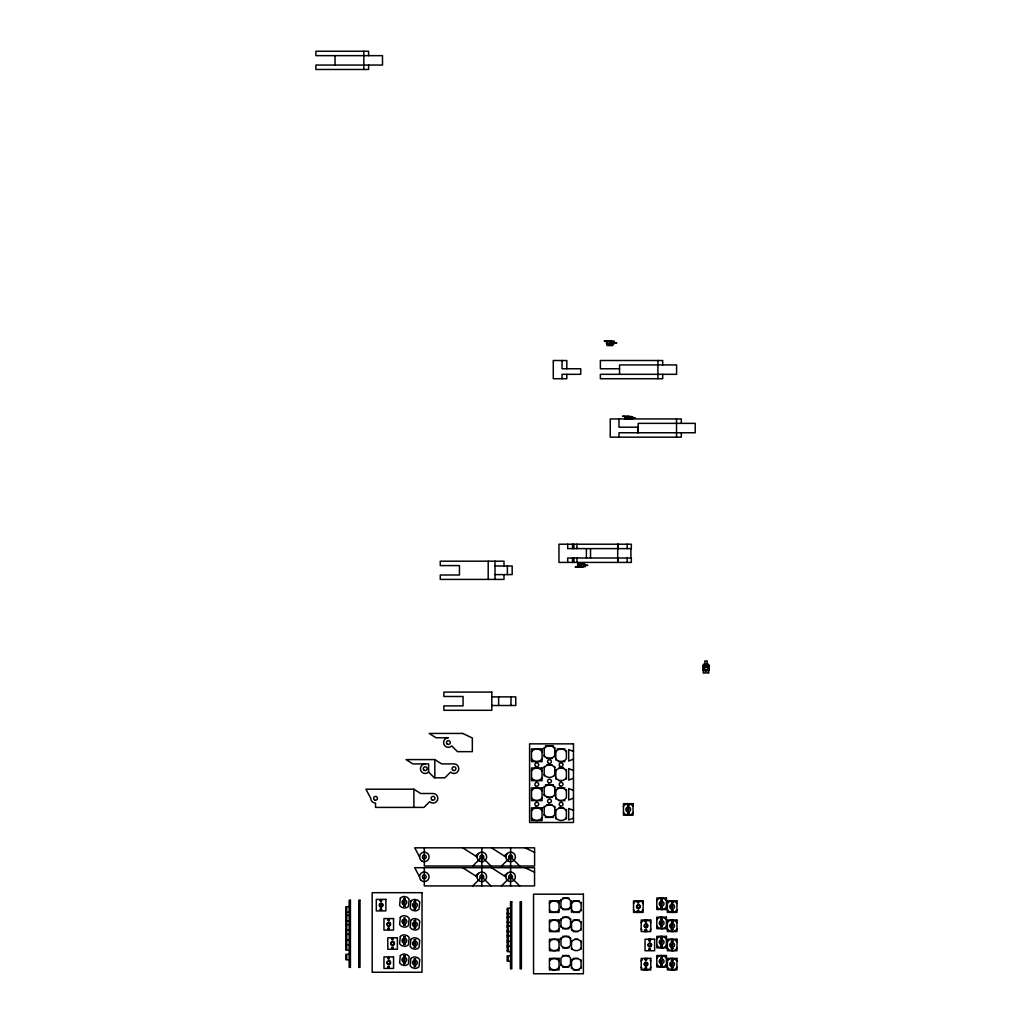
<?xml version="1.0" encoding="UTF-8"?>
<svg xmlns="http://www.w3.org/2000/svg" width="1025" height="1025" viewBox="0 0 1025 1025"><rect width="100%" height="100%" fill="white"/><g stroke="black" fill="none" stroke-linecap="round" stroke-linejoin="round"><path stroke-width="1.5" d="M704.867 666.891C705.61 665.699 708.723 667.288 703.752 667.288L703.752 666.237L705.507 666.25M709.121 666.762C709.274 670.76 702.74 670.76 702.894 666.762M381.569 906.484L382.479 904.767L381.812 903.896M393.075 944.832L393.984 943.115L393.318 942.244M638.806 907.983L639.715 906.279L639.049 905.395M646.48 927.164L647.39 925.447L646.711 924.576M646.48 965.512L647.39 963.795L646.711 962.923M531.501 751.837C533.73 748.058 539.855 748.058 542.071 751.837M544.185 748.673C546.415 744.88 552.539 744.88 554.756 748.673M531.501 770.89C533.73 767.11 539.855 767.11 542.071 770.89M542.071 758.731C539.855 762.51 533.73 762.51 531.501 758.731M555.819 751.837C558.048 748.058 564.16 748.058 566.389 751.837M544.185 767.725C546.415 763.933 552.539 763.933 554.756 767.725M554.756 755.553C552.539 759.346 546.415 759.346 544.185 755.553M531.501 790.839C533.73 787.046 539.855 787.046 542.071 790.839M542.071 777.77C539.855 781.562 533.73 781.562 531.501 777.77M555.819 770.89C558.048 767.11 564.16 767.11 566.389 770.89M544.185 787.661C546.415 783.882 552.539 783.882 554.756 787.661M554.756 774.605C552.539 778.385 546.415 778.385 544.185 774.605M531.501 810.788C533.73 806.995 539.855 806.995 542.071 810.788M542.071 797.719C539.803 801.422 533.743 801.55 531.501 797.719M555.819 790.839C558.048 787.046 564.16 787.046 566.389 790.839M566.389 777.77C564.16 781.562 558.048 781.562 555.819 777.77M544.185 807.61C546.415 803.831 552.539 803.831 554.756 807.61M554.756 794.554C552.539 798.334 546.415 798.334 544.185 794.554M542.071 817.668C539.855 821.461 533.73 821.461 531.501 817.668M555.819 810.788C558.048 806.995 564.16 806.995 566.389 810.788M554.756 814.503C552.539 818.283 546.415 818.283 544.185 814.503M566.389 817.668C564.16 821.461 558.048 821.461 555.819 817.668M623.443 806.316L624.161 805.381A5.753 5.753 0 0 1 628.235 803.69L631.105 804.458L633.027 806.316M549.464 903.525C551.476 900.091 557.023 900.091 559.048 903.525M560.957 900.655C562.981 897.221 568.529 897.221 570.553 900.655L570.553 908.086M633.027 812.569L632.297 813.517A5.753 5.753 0 0 1 628.235 815.195L625.352 814.427L623.443 812.569M559.048 909.764C557.023 913.198 551.476 913.198 549.464 909.764M549.464 922.692C551.476 919.258 557.023 919.258 559.048 922.692M571.502 903.525C573.526 900.091 579.074 900.091 581.098 903.525M570.553 906.894C568.529 910.328 562.981 910.328 560.957 906.894M560.957 919.822C562.981 916.388 568.529 916.388 570.553 919.822M559.048 928.945C557.023 932.378 551.476 932.378 549.464 928.945M549.464 941.873C551.476 938.439 557.023 938.439 559.048 941.873M581.098 909.764C579.074 913.198 573.526 913.198 571.502 909.764M571.502 922.692C573.526 919.258 579.074 919.258 581.098 922.692M570.553 926.062C568.529 929.496 562.981 929.496 560.957 926.062M560.957 938.99C562.981 935.556 568.529 935.556 570.553 938.99M559.048 948.112C556.985 951.469 551.488 951.584 549.464 948.112M549.464 961.04C551.476 957.606 557.023 957.606 559.048 961.04M581.098 928.945C579.074 932.378 573.526 932.378 571.502 928.945M571.502 941.873C573.526 938.439 579.074 938.439 581.098 941.873M559.048 967.28C557.023 970.713 551.476 970.713 549.464 967.28M581.098 948.112C579.074 951.546 573.526 951.546 571.502 948.112M571.502 961.04C573.526 957.606 579.074 957.606 581.098 961.04M570.553 964.41C568.529 967.843 562.981 967.843 560.957 964.41M581.098 967.28C579.074 970.713 573.526 970.713 571.502 967.28M633.54 903.525L634.257 902.577M643.123 909.764L641.983 911.033M656.82 900.655L657.55 899.707A5.753 5.753 0 0 1 661.625 898.015L664.495 898.784L666.417 900.655M641.202 922.692L642.342 921.437M667.365 903.525L668.095 902.577A5.753 5.753 0 0 1 672.169 900.898L675.039 901.667L676.961 903.525M666.417 906.894L665.686 907.842A5.753 5.753 0 0 1 661.625 909.521L658.742 908.752L656.82 906.894M656.82 919.822L657.55 918.874A5.753 5.753 0 0 1 661.625 917.196L664.495 917.964L666.417 919.822M650.068 929.88L650.785 928.945M676.961 909.764L676.231 910.712A5.753 5.753 0 0 1 672.169 912.391L669.287 911.622L667.365 909.764M667.365 922.692L668.095 921.757A5.753 5.753 0 0 1 672.169 920.066L675.039 920.834L676.961 922.692M666.417 926.062L665.686 927.01A5.753 5.753 0 0 1 661.625 928.688L658.742 927.92L656.82 926.062M656.82 938.99L657.55 938.042A5.753 5.753 0 0 1 661.625 936.363L664.495 937.132L666.417 938.99M671.337 921.027L672.989 921.027M641.202 961.04L642.342 959.784M660.792 937.324L662.445 937.324M676.961 928.945L676.231 929.88A5.753 5.753 0 0 1 672.169 931.571L669.287 930.803L667.365 928.945M667.365 941.873L668.095 940.924A5.753 5.753 0 0 1 672.169 939.233L675.039 940.015L676.961 941.873M666.417 945.242L665.686 946.178A5.753 5.753 0 0 1 661.625 947.869L658.742 947.1L656.82 945.242M656.82 958.17L657.55 957.222A5.753 5.753 0 0 1 661.625 955.531L664.495 956.312L666.417 958.17M650.068 968.228L650.785 967.28M662.445 966.075L660.792 966.075M676.961 948.112L676.231 949.06A5.753 5.753 0 0 1 672.169 950.739L669.287 949.97L667.365 948.112M667.365 961.04L668.095 960.092A5.753 5.753 0 0 1 672.169 958.413L675.039 959.182L676.961 961.04M666.417 964.41L665.686 965.358A5.753 5.753 0 0 1 661.625 967.036L658.742 966.267L656.82 964.41M676.961 967.28L676.231 968.228A5.753 5.753 0 0 1 672.169 969.919L669.287 969.15L667.365 967.28M472.756 866.022L481.865 856.926L490.962 866.022M472.717 885.92L481.827 876.811L490.937 885.92M501.507 866.022L510.617 856.926L519.726 866.022M501.481 885.92L510.578 876.811L519.688 885.92M706.494 667.288L708.262 667.288L708.262 666.237L706.52 666.25M475.421 855.875L478.47 853.53M475.382 875.76L478.432 873.415M504.172 855.875L507.234 853.53M504.133 875.76L507.196 873.415M628.914 814.439L627.556 814.439M662.291 908.765L660.946 908.765M660.946 917.952L662.291 917.952M672.836 969.15L671.49 969.15M389.487 925.562L390.153 923.948L389.487 923.077M389.487 963.91L390.153 962.296L389.487 961.412M635.449 901.667L638.332 900.898A5.753 5.753 0 0 1 641.202 901.667M641.202 911.622L638.332 912.391A5.753 5.753 0 0 1 635.449 911.622M671.683 901.5L672.643 901.5M643.123 920.834L645.993 920.066A5.753 5.753 0 0 1 648.876 920.834M672.643 911.789L671.683 911.789M650.555 946.242L651.221 944.614L650.555 943.743M648.876 969.15L645.993 969.919A5.753 5.753 0 0 1 643.123 969.15M573.488 759.115L568.696 761.037L568.696 749.531L573.488 751.453M573.488 778.167L568.696 780.089L568.696 768.583L573.488 770.505M573.488 798.116L568.696 800.038L568.696 788.533L573.488 790.442M573.488 818.065L568.696 819.974L568.696 808.482L573.488 810.391M349.166 912.135L345.912 912.135M345.912 915.453L349.166 915.453M349.166 920.911L345.912 920.911M345.912 924.601L349.166 924.601M349.166 930.059L345.912 930.059M345.912 934.416L349.166 934.416M349.166 939.874L345.912 939.874M345.912 944.704L349.166 944.704M349.166 950.162L345.912 950.162L345.912 906.677L349.166 906.677M510.54 913.634L507.285 913.634M507.285 916.952L510.54 916.952M349.166 959.784L345.912 959.784L345.912 954.313L349.166 954.313M510.54 922.423L507.285 922.423M507.285 926.1L510.54 926.1M510.54 931.558L507.285 931.558M507.285 935.915L510.54 935.915M510.54 941.373L507.285 941.373M507.285 946.203L510.54 946.203M510.54 951.661L507.285 951.661L507.285 908.176L510.54 908.176M510.54 961.283L507.285 961.283L507.285 955.812L510.54 955.812M705.2 663.752L707.16 663.892M647.48 931.379L645.993 931.571A5.753 5.753 0 0 1 644.507 931.379M648.338 939.438L649.824 939.233A5.753 5.753 0 0 1 651.323 939.438M644.507 958.606L645.993 958.413A5.753 5.753 0 0 1 647.48 958.606M580.675 566.441L579.702 566.453L582.315 566.441M405.106 917.9L404.029 917.606M628.056 418.943L628.056 416.265L629.03 416.65M608.658 341.53L610.042 341.338M613.309 342.581L616.819 342.965L612.015 342.965M606.877 343.836L613.065 343.644M607.018 345.553L612.924 345.553M619.574 368.757L600.368 368.757L600.368 360.505L662.701 360.505L662.701 364.926M631.707 417.893L635.218 417.893L631.707 418.277M625.276 419.135L630.811 418.943M638.165 427.194L618.998 427.194L618.998 418.943M577.908 564.147L584.083 564.339M583.046 565.006L587.85 565.39L584.34 565.39L584.34 564.339M495.011 565.979L512.167 565.979L512.167 574.615L495.011 574.615M581.265 567.017L580.701 564.339M705.29 666.762L706.725 666.762M491.808 696.885L515.78 696.885L515.78 705.507L491.808 705.507M545.505 745.764L553.436 745.764M557.139 748.942L565.07 748.942M546.837 758.462L552.116 758.462M434.831 759.589L406.067 759.589L412.883 763.907L428.629 763.907L428.629 772.081L434.344 777.796L444.888 777.796L450.616 772.081A4.792 4.792 0 0 0 458.431 770.531A4.792 4.792 0 0 0 453.998 763.907L441.634 763.907L434.831 759.589L434.831 777.796M558.458 761.626L564.877 761.626M546.837 764.817L552.116 764.817M558.843 767.994L563.75 767.994M558.843 780.678L561.854 780.678M545.505 784.766L553.436 784.766M557.139 787.943L564.877 787.943M413.882 789.199L365.938 789.199L370.743 798.296A4.792 4.792 0 0 0 375.534 803.087L375.534 807.405L423.94 807.405L429.654 801.691A4.792 4.792 0 0 0 437.483 800.128A4.792 4.792 0 0 0 433.05 793.504L420.686 793.504L413.882 789.199L413.882 807.405M546.837 797.45L552.116 797.45M558.458 800.627L564.877 800.627M546.837 804.715L552.116 804.715M558.843 807.879L563.75 807.879M545.505 817.399L553.436 817.399M562.558 898.015L568.952 898.015M405.106 898.707L403.671 898.438L405.106 898.72M573.103 900.898L579.497 900.898M345.912 907.971L346.77 907.971L346.77 910.841L345.912 910.841M507.285 909.47L508.144 909.47L508.144 912.34L507.285 912.34M562.558 909.521L568.952 909.521M573.103 912.391L579.497 912.391M345.912 912.737L346.77 912.737L346.77 915.62L345.912 915.62M507.285 914.249L508.144 914.249L508.144 917.119L507.285 917.119M345.912 916.747L346.77 916.747L346.77 919.617L345.912 919.617M562.558 917.196L568.952 917.196M507.285 918.246L508.144 918.246L508.144 921.129L507.285 921.129M573.103 920.066L579.497 920.066M345.912 921.36L346.77 921.36L346.77 924.23L345.912 924.23M672.887 922.257L671.439 921.988L672.887 922.269M507.285 922.859L508.144 922.859L508.144 925.729L507.285 925.729M345.912 925.895L346.77 925.895L346.77 928.765L345.912 928.765M507.285 927.394L508.144 927.394L508.144 930.264L507.285 930.264M415.65 927.868L414.215 928.15L415.65 927.868M562.558 928.688L568.952 928.688M345.912 930.521L346.77 930.521L346.77 933.403L345.912 933.403M573.103 931.571L577.895 931.571M507.285 932.02L508.144 932.02L508.144 934.902L507.285 934.902M345.912 935.71L346.77 935.71L346.77 938.58L345.912 938.58M562.558 936.363L568.952 936.363M507.285 937.209L508.144 937.209L508.144 940.079L507.285 940.079M574.705 939.233L577.895 939.233M345.912 940.771L346.77 940.771L346.77 943.653L345.912 943.653M507.285 942.27L508.144 942.27L508.144 945.152L507.285 945.152M345.912 945.998L346.77 945.998L346.77 948.868L345.912 948.868M507.285 947.497L508.144 947.497L508.144 950.367L507.285 950.367M562.558 947.869L568.952 947.869M345.912 955.608L346.77 955.608L346.77 958.49L345.912 958.49M562.558 955.531L568.952 955.531M507.285 957.107L508.144 957.107L508.144 959.989L507.285 959.989M573.103 958.413L577.895 958.413M562.558 967.036L568.952 967.036M573.103 969.919L579.497 969.919M525.005 847.816L534.589 852.364M524.967 867.701L534.55 872.262M491.449 847.816L505.825 856.926M462.685 847.816L477.061 856.926M491.411 867.701L505.786 876.811M462.647 867.701L477.035 876.811M637.307 907.663L637.614 907.894A1.435 1.435 0 0 0 639.767 906.651A1.435 1.435 0 0 0 637.614 905.395A1.435 1.435 0 0 0 637.614 907.894M644.981 926.831L645.276 927.061A1.435 1.435 0 0 0 647.428 925.818A1.435 1.435 0 0 0 645.276 924.576A1.435 1.435 0 0 0 645.276 927.061M648.812 946.011L649.107 946.242A1.435 1.435 0 0 0 651.272 944.986A1.435 1.435 0 0 0 649.107 943.743A1.435 1.435 0 0 0 649.107 946.242M644.981 965.178L645.276 965.409A1.435 1.435 0 0 0 647.428 964.166A1.435 1.435 0 0 0 645.276 962.923A1.435 1.435 0 0 0 645.276 965.409M380.083 906.164A1.435 1.435 0 0 0 382.479 905.511A1.435 1.435 0 0 0 380.723 903.755A1.435 1.435 0 0 0 380.083 906.164L380.377 906.395M387.745 925.332L388.039 925.562A1.435 1.435 0 0 0 390.205 924.319A1.435 1.435 0 0 0 388.039 923.077A1.435 1.435 0 0 0 388.039 925.562M391.576 944.512L391.883 944.73A1.435 1.435 0 0 0 394.036 943.487A1.435 1.435 0 0 0 391.883 942.244A1.435 1.435 0 0 0 391.883 944.73M387.745 963.679L388.039 963.91A1.435 1.435 0 0 0 390.205 962.667A1.435 1.435 0 0 0 388.039 961.412A1.435 1.435 0 0 0 388.039 963.91M555.819 758.731C558.048 762.51 564.16 762.51 566.389 758.731L566.389 750.531M642.393 902.577L643.123 903.525M555.819 797.719C558.048 801.512 564.16 801.512 566.389 797.719L566.389 789.519M650.068 921.757L650.785 922.692M633.54 909.764L634.257 910.712M641.202 928.945L641.932 929.88M650.068 960.092L650.785 961.04M641.202 967.28L641.932 968.228M419.545 856.926L414.753 847.816L534.589 847.816L534.589 866.022L424.337 866.022L424.337 847.816M419.507 876.811L414.715 867.701L534.55 867.701L534.55 885.92L424.312 885.92L424.312 867.701M708.749 670.017L708.749 673.041L706.827 673.041L706.827 670.017M707.16 665.174L707.16 660.958L704.867 660.958L704.867 667.98M705.2 670.017L705.2 673.041L703.278 673.041L703.278 670.017M681.317 423.363L681.317 418.943L610.247 418.943L610.247 437.162L681.317 437.162L681.317 432.755M676.526 418.943L676.526 437.162M672.528 902.807L671.811 902.807M672.528 910.482L671.811 910.482M672.528 921.988L671.811 921.988M672.528 929.649L671.811 929.649M672.528 941.155L671.811 941.155M672.528 948.83L671.811 948.83M672.528 960.335L671.811 960.335M672.528 967.997L671.811 967.997M662.701 374.317L662.701 378.725L600.368 378.725L600.368 374.317L676.603 374.317L676.603 364.926L619.548 364.926L619.548 374.317M661.983 899.937L661.266 899.937M661.983 907.599L661.266 907.599M661.983 919.105L661.266 919.105M661.983 926.779L661.266 926.779M661.983 938.285L661.266 938.285M661.983 945.947L661.266 945.947M661.983 957.452L661.266 957.452M661.983 965.127L661.266 965.127M657.909 360.505L657.909 378.725M638.203 426.49L638.203 432.755L638.165 423.363L695.219 423.363L695.219 432.755L618.998 432.755L618.998 437.162M637.691 427.194L637.691 432.755M632.54 418.943L632.54 416.65L622.559 416.265L631.246 416.65M632.412 416.65L632.412 418.943M630.913 548.618L630.913 558.01M629.517 416.65L629.517 419.135M628.594 805.612L627.877 805.612M628.594 813.273L627.877 813.273M627.197 544.211L627.146 548.618M627.197 558.01L627.146 562.418M625.865 416.65L625.993 418.943M625.468 416.65L625.468 419.135M625.276 416.65L625.276 418.943M625.058 416.65L625.058 418.943M624.955 416.65L624.955 418.943M618.049 544.211L618.049 548.618M618.049 558.01L618.049 562.418M617.703 544.211L617.703 562.418M614.013 341.338L614.013 343.644M613.309 342.965L613.309 343.644M612.847 341.338L604.161 340.953L614.142 341.338L614.142 343.644L606.544 343.644L606.544 341.338M612.707 342.965L612.707 343.644M611.118 341.338L611.118 343.836M610.234 340.953L611.284 341.53L609.913 341.338M609.657 340.953L609.657 343.644M607.466 341.338L607.594 343.644M607.069 341.338L607.069 343.836M606.877 341.338L606.877 343.644M606.659 341.338L606.659 343.644M590.528 548.618L590.528 558.01M586.403 548.618L586.403 558.01M583.904 564.147L583.75 565.39M583.878 566.633L575.192 567.017L585.185 566.633L585.185 564.339L577.587 564.339L577.69 566.633M581.098 902.333L581.098 910.956M581.098 921.501L581.098 930.136M581.098 940.681L581.098 949.304M581.098 959.848L581.098 968.471M578.638 564.339L578.638 566.633M578.497 564.339L578.523 566.633M578.113 564.147L578.113 566.633M577.908 564.339L577.908 566.633M576.947 544.211L576.947 548.618M576.947 558.01L576.947 562.418M573.91 544.211L573.91 548.618M573.91 558.01L573.91 562.418M572.501 544.211L572.501 548.618M572.501 558.01L572.501 562.418M571.502 900.898L571.502 912.391M571.502 921.501L571.502 930.136M571.502 940.681L571.502 949.304M571.502 959.848L571.502 968.471M570.553 918.631L570.553 927.253M570.553 937.798L570.553 945.242C568.529 948.676 562.981 948.676 560.957 945.242L560.957 937.798M570.553 965.601L570.553 958.17C568.529 954.736 562.981 954.736 560.957 958.17L560.957 965.601M567.709 544.211L567.709 548.618L631.323 548.618L631.323 544.211L558.958 544.211L558.958 562.418L631.323 562.418L631.323 558.01L567.709 558.01L567.709 562.418M566.825 368.757L566.825 360.505L553.282 360.505L553.282 378.725L566.825 378.725L566.825 374.317M566.389 769.57L566.389 779.09M566.389 809.468L566.389 818.988M562.033 360.505L562.033 368.757L580.727 368.757L580.727 374.317L562.033 374.317L562.033 378.725M560.957 899.45L560.957 908.086M560.957 918.631L560.957 927.253M555.819 750.531L555.819 760.038M555.819 769.57L555.819 779.09M555.819 789.519L555.819 799.039M555.819 809.468L555.819 818.988M554.756 747.353L554.756 756.873M554.756 766.405L554.756 775.925M554.756 786.354L554.756 795.861M554.756 806.303L554.756 815.81M544.185 747.353L544.185 756.873M544.185 766.405L544.185 775.925M544.185 786.354L544.185 795.861M544.185 806.303L544.185 815.81M510.988 696.885L510.988 705.507M510.617 847.816L510.617 866.022M510.578 867.701L510.578 885.92M507.375 565.979L507.375 574.615M503.993 565.979L503.993 561.188L440.263 561.188L440.263 565.595L459.469 565.595L459.469 574.999L440.263 574.999L440.263 579.407L503.993 579.407L503.993 574.615M498.624 696.885L498.624 705.507M495.011 561.188L495.011 579.407M488.195 561.188L488.195 579.407M481.865 847.816L481.865 866.022M481.827 867.701L481.827 885.92M415.292 901.308L414.574 901.308M415.292 908.983L414.574 908.983M415.292 920.488L414.574 920.488M415.292 928.15L414.574 928.15M415.292 939.656L414.574 939.656M415.292 947.331L414.574 947.331M415.292 958.823L414.574 958.823M415.292 966.498L414.574 966.498M404.747 898.438L404.029 898.438M404.747 906.1L404.029 906.1M404.747 925.28L404.029 925.28M404.747 936.773L404.029 936.773M404.747 944.448L404.029 944.448M404.747 955.953L404.029 955.953M404.747 963.615L404.029 963.615M368.603 55.657L368.603 51.25L315.879 51.25L315.879 55.657L382.504 55.657L382.504 65.049L315.879 65.049L315.879 69.469L368.603 69.469L368.603 65.049M363.811 51.25L363.811 69.469M335.047 55.657L335.072 65.049M428.629 772.081A4.792 4.792 0 0 1 420.814 770.531A4.792 4.792 0 0 1 425.247 763.907M380.173 900.578C381.338 904.242 383.017 898.002 380.173 900.578M380.173 909.213C381.338 912.865 383.017 906.625 380.173 909.213M387.834 919.758C389.013 923.423 390.679 917.17 387.834 919.758M387.834 928.381C389.013 932.045 390.679 925.806 387.834 928.381M387.834 958.106C389.013 961.757 390.679 955.518 387.834 958.106M387.834 966.729C389.013 970.393 390.679 964.141 387.834 966.729M391.665 938.926C392.844 942.59 394.523 936.35 391.665 938.926M391.665 947.561C392.844 951.213 394.523 944.973 391.665 947.561M403.466 902.026C404.632 905.677 406.31 899.438 403.466 902.026M403.466 921.193C404.632 924.858 406.31 918.605 403.466 921.193M403.466 940.361C404.632 944.025 406.31 937.785 403.466 940.361M403.466 959.541C404.632 963.205 406.31 956.953 403.466 959.541M414.01 904.896C415.176 908.56 416.855 902.308 414.01 904.896M414.01 924.063C415.176 927.728 416.855 921.488 414.01 924.063M414.01 943.243C415.176 946.908 416.855 940.655 414.01 943.243M414.01 962.411C415.176 966.075 416.855 959.836 414.01 962.411M627.313 809.199C628.479 812.851 630.157 806.611 627.313 809.199M637.396 902.09C638.575 905.741 640.253 899.502 637.396 902.09M637.396 910.712C638.575 914.377 640.253 908.124 637.396 910.712M645.071 921.257C646.25 924.922 647.915 918.669 645.071 921.257M645.071 929.88C646.25 933.544 647.915 927.305 645.071 929.88M645.071 959.605C646.25 963.257 647.915 957.017 645.071 959.605M645.071 968.228C646.25 971.892 647.915 965.64 645.071 968.228M648.902 940.425C650.081 944.089 651.746 937.849 648.902 940.425M648.902 949.06C650.081 952.712 651.746 946.472 648.902 949.06M660.689 903.525C661.868 907.176 663.547 900.937 660.689 903.525M660.689 922.692C661.868 926.357 663.547 920.117 660.689 922.692M660.689 941.873C661.868 945.524 663.547 939.284 660.689 941.873M660.689 961.04C661.868 964.704 663.547 958.452 660.689 961.04M671.234 906.395C672.413 910.059 674.091 903.819 671.234 906.395M671.234 925.575C672.413 929.227 674.091 922.987 671.234 925.575M671.234 944.743C672.413 948.407 674.091 942.154 671.234 944.743M671.234 963.91C672.413 967.574 674.091 961.335 671.234 963.91M400.314 898.207L399.596 905.395L401.505 907.253L404.388 908.022A5.753 5.753 0 0 0 408.45 906.331L409.18 899.143L407.258 897.285L404.388 896.516A5.753 5.753 0 0 0 400.314 898.207M410.858 901.077L410.141 908.265L412.05 910.123L414.933 910.892A5.753 5.753 0 0 0 418.994 909.213L419.725 902.026L417.803 900.168L414.933 899.399A5.753 5.753 0 0 0 410.858 901.077M400.314 917.375L399.596 924.563L401.505 926.421L404.388 927.189A5.753 5.753 0 0 0 408.45 925.511L409.18 918.323L407.258 916.465L404.388 915.684A5.753 5.753 0 0 0 400.314 917.375M410.858 920.245L410.141 927.433L412.05 929.303L414.933 930.072A5.753 5.753 0 0 0 418.994 928.381L419.725 921.193L417.803 919.335L414.933 918.567A5.753 5.753 0 0 0 410.858 920.245M400.314 936.543L399.596 943.73L401.505 945.601L404.388 946.37A5.753 5.753 0 0 0 408.45 944.678L409.18 937.491L407.258 935.633L404.388 934.864A5.753 5.753 0 0 0 400.314 936.543M410.858 939.425L410.141 946.613L412.05 948.471L414.933 949.24A5.753 5.753 0 0 0 418.994 947.561L419.725 940.373L417.803 938.503L414.933 937.734A5.753 5.753 0 0 0 410.858 939.425M400.314 955.723L399.596 962.911L401.505 964.768L404.388 965.537A5.753 5.753 0 0 0 408.45 963.859L409.18 956.671L407.258 954.8L404.388 954.032A5.753 5.753 0 0 0 400.314 955.723M410.858 958.593L410.141 965.781L412.05 967.638L414.933 968.42A5.753 5.753 0 0 0 418.994 966.729L419.725 959.541L417.803 957.683L414.933 956.914A5.753 5.753 0 0 0 410.858 958.593M704.572 663.649L702.894 665.199L702.894 670.017L709.121 670.017L709.121 665.199L707.455 663.649L704.572 663.649M491.808 692.093L443.876 692.093L443.876 696.5L463.057 696.5L463.057 705.892L443.876 705.892L443.876 710.299L491.808 710.299L491.808 692.093M462.749 733.439L429.193 733.439L436.009 737.757L448.361 737.757A4.792 4.792 0 0 0 443.94 744.381A4.792 4.792 0 0 0 451.756 745.944L457.47 751.658L472.333 751.658L472.333 738L462.749 733.439M573.488 743.855L529.592 743.855L529.592 822.486L573.488 822.486L573.488 743.855M542.071 748.942L531.501 748.942L531.501 761.626L542.071 761.626L542.071 748.942M542.071 767.994L531.501 767.994L531.501 780.678L542.071 780.678L542.071 767.994M542.071 787.943L531.501 787.943L531.501 800.627L542.071 800.627L542.071 787.943M633.027 803.69L623.443 803.69L623.443 815.195L633.027 815.195L633.027 803.69M628.953 805.612L627.518 805.893L628.953 805.612M542.071 807.879L531.501 807.879L531.501 820.577L542.071 820.577L542.071 807.879M628.953 812.992L627.518 813.273L628.953 812.992M422.031 892.685L372.178 892.685L372.178 972.251L422.031 972.251L422.031 892.685M583.392 894.184L533.551 894.184L533.551 973.75L583.392 973.75L583.392 894.184M666.417 898.015L656.82 898.015L656.82 909.521L666.417 909.521L666.417 898.015M385.887 899.399L376.303 899.399L376.303 910.892L385.887 910.892L385.887 899.399M662.342 899.937L660.894 900.219L662.342 899.937M350.422 900.245L349.166 900.245L349.166 967.357L350.422 967.357L350.422 900.245M360.006 900.245L358.763 900.245L358.763 967.357L360.006 967.357L360.006 900.245M559.048 900.898L549.464 900.898L549.464 912.391L559.048 912.391L559.048 900.898M643.123 900.898L633.54 900.898L633.54 912.391L643.123 912.391L643.123 900.898M676.961 900.898L667.365 900.898L667.365 912.391L676.961 912.391L676.961 900.898M415.65 901.308L414.215 901.603L415.65 901.308M511.782 901.744L510.54 901.744L510.54 968.856L511.782 968.856L511.782 901.744M521.379 901.744L520.123 901.744L520.123 968.856L521.379 968.856L521.379 901.744M672.887 902.807L671.439 903.102L672.887 902.807M405.106 905.818L403.671 906.1L405.106 905.818M662.342 907.317L660.894 907.599L662.342 907.317M415.65 908.688L414.215 908.983L415.65 908.688M672.887 910.2L671.439 910.482L672.887 910.187M666.417 917.196L656.82 917.196L656.82 928.688L666.417 928.688L666.417 917.196M393.562 918.567L383.965 918.567L383.965 930.072L393.562 930.072L393.562 918.567M662.342 919.105L660.894 919.399L662.342 919.105M559.048 920.066L549.464 920.066L549.464 931.571L559.048 931.571L559.048 920.066M650.785 920.066L641.202 920.066L641.202 931.571L650.785 931.571L650.785 920.066M676.961 920.066L667.365 920.066L667.365 931.571L676.961 931.571L676.961 920.066M415.65 920.488L414.215 920.77L415.65 920.488M405.106 924.986L403.671 925.28L405.106 924.986M662.342 926.498L660.894 926.779L662.342 926.485M672.887 929.368L671.439 929.649L672.887 929.368M666.417 936.363L656.82 936.363L656.82 947.869L666.417 947.869L666.417 936.363M405.106 936.773L403.671 937.068L405.106 936.773M397.393 937.734L387.809 937.734L387.809 949.24L397.393 949.24L397.393 937.734M662.342 938.285L660.894 938.567L662.342 938.285M559.048 939.233L549.464 939.233L549.464 950.739L559.048 950.739L559.048 939.233M654.629 939.233L645.033 939.233L645.033 950.739L654.629 950.739L654.629 939.233M676.961 939.233L667.365 939.233L667.365 950.739L676.961 950.739L676.961 939.233M415.65 939.656L414.215 939.938L415.65 939.656M672.887 941.155L671.439 941.45L672.887 941.155M405.106 944.166L403.671 944.448L405.106 944.166M662.342 945.665L660.894 945.947L662.342 945.665M415.65 947.036L414.215 947.331L415.65 947.036M672.887 948.535L671.439 948.83L672.887 948.535M666.417 955.531L656.82 955.531L656.82 967.036L666.417 967.036L666.417 955.531M405.106 955.953L403.671 956.235L405.106 955.953M393.562 956.914L383.965 956.914L383.965 968.42L393.562 968.42L393.562 956.914M662.342 957.452L660.894 957.734L662.342 957.452M559.048 958.413L549.464 958.413L549.464 969.919L559.048 969.919L559.048 958.413M650.785 958.413L641.202 958.413L641.202 969.919L650.785 969.919L650.785 958.413M676.961 958.413L667.365 958.413L667.365 969.919L676.961 969.919L676.961 958.413M415.65 958.823L414.215 959.118L415.65 958.823M672.887 960.335L671.439 960.617L672.887 960.335M405.106 963.333L403.671 963.615L405.106 963.333M662.342 964.832L660.894 965.127L662.342 964.832M415.65 966.216L414.215 966.498L415.65 966.203M672.887 967.715L671.439 967.997L672.887 967.715M639.677 905.293L639.28 904.985A1.922 1.922 0 0 0 636.973 907.996L637.371 908.304A1.922 1.922 0 0 0 639.677 905.293M647.352 924.46L646.954 924.153A1.922 1.922 0 0 0 644.635 927.177L645.033 927.484A1.922 1.922 0 0 0 647.352 924.46M651.183 943.641L650.785 943.333A1.922 1.922 0 0 0 648.479 946.344L648.876 946.652A1.922 1.922 0 0 0 651.183 943.641M647.352 962.808L646.954 962.501A1.922 1.922 0 0 0 644.635 965.524L645.033 965.819A1.922 1.922 0 0 0 647.352 962.808M382.453 903.794L382.056 903.486A1.922 1.922 0 0 0 379.737 906.497L380.134 906.805A1.922 1.922 0 0 0 382.453 903.794M390.115 922.961L389.718 922.654A1.922 1.922 0 0 0 387.412 925.678L387.809 925.972A1.922 1.922 0 0 0 390.115 922.961M393.959 942.129L393.562 941.834A1.922 1.922 0 0 0 391.243 944.845L391.64 945.152A1.922 1.922 0 0 0 393.959 942.129M390.115 961.309L389.718 961.002A1.922 1.922 0 0 0 387.412 964.012L387.809 964.32A1.922 1.922 0 0 0 390.115 961.309M670.965 927.894A2.396 2.396 0 0 0 674.565 925.818A2.396 2.396 0 0 0 670.965 923.743A2.396 2.396 0 0 0 670.965 927.894M548.516 802.742A1.922 1.922 0 0 0 551.399 801.089A1.922 1.922 0 0 0 548.516 799.423A1.922 1.922 0 0 0 548.516 802.742M548.516 782.793A1.922 1.922 0 0 0 551.399 781.14A1.922 1.922 0 0 0 548.516 779.474A1.922 1.922 0 0 0 548.516 782.793M548.516 763.292A1.922 1.922 0 0 0 551.399 761.639A1.922 1.922 0 0 0 548.516 759.973A1.922 1.922 0 0 0 548.516 763.292M560.15 766.469A1.922 1.922 0 0 0 563.02 764.804A1.922 1.922 0 0 0 560.15 763.151A1.922 1.922 0 0 0 560.15 766.469M559.752 785.663A1.922 1.922 0 0 0 562.956 784.804A1.922 1.922 0 0 0 560.611 782.459A1.922 1.922 0 0 0 559.752 785.663M560.15 805.919A1.922 1.922 0 0 0 563.02 804.253A1.922 1.922 0 0 0 560.15 802.588A1.922 1.922 0 0 0 560.15 805.919M535.832 766.469A1.922 1.922 0 0 0 538.702 764.804A1.922 1.922 0 0 0 535.832 763.151A1.922 1.922 0 0 0 535.832 766.469M535.832 805.919A1.922 1.922 0 0 0 538.702 804.253A1.922 1.922 0 0 0 535.832 802.588A1.922 1.922 0 0 0 535.832 805.919M535.434 785.663A1.922 1.922 0 0 0 538.637 784.804A1.922 1.922 0 0 0 536.293 782.459A1.922 1.922 0 0 0 535.434 785.663M421.941 861.077A4.792 4.792 0 0 0 429.129 856.926A4.792 4.792 0 0 0 421.941 852.774A4.792 4.792 0 0 0 421.941 861.077M479.469 861.077A4.792 4.792 0 0 0 486.657 856.926A4.792 4.792 0 0 0 479.469 852.774A4.792 4.792 0 0 0 479.469 861.077M508.221 861.077A4.792 4.792 0 0 0 515.408 856.926A4.792 4.792 0 0 0 508.221 852.774A4.792 4.792 0 0 0 508.221 861.077M423.389 858.578A1.922 1.922 0 0 0 426.259 856.926A1.922 1.922 0 0 0 423.389 855.26A1.922 1.922 0 0 0 423.389 858.578M480.904 858.578A1.922 1.922 0 0 0 483.774 856.926A1.922 1.922 0 0 0 480.904 855.26A1.922 1.922 0 0 0 480.904 858.578M509.656 858.578A1.922 1.922 0 0 0 512.538 856.926A1.922 1.922 0 0 0 509.656 855.26A1.922 1.922 0 0 0 509.656 858.578M420.916 880.206A4.792 4.792 0 0 0 428.937 878.053A4.792 4.792 0 0 0 423.069 872.185A4.792 4.792 0 0 0 420.916 880.206M478.432 880.206A4.792 4.792 0 0 0 486.452 878.053A4.792 4.792 0 0 0 480.584 872.185A4.792 4.792 0 0 0 478.432 880.206M480.469 878.169A1.922 1.922 0 0 0 483.672 877.31A1.922 1.922 0 0 0 481.327 874.953A1.922 1.922 0 0 0 480.469 878.169M507.196 880.206A4.792 4.792 0 0 0 515.216 878.053A4.792 4.792 0 0 0 509.348 872.185A4.792 4.792 0 0 0 507.196 880.206M509.233 878.169A1.922 1.922 0 0 0 512.436 877.31A1.922 1.922 0 0 0 510.091 874.953A1.922 1.922 0 0 0 509.233 878.169M422.953 878.169A1.922 1.922 0 0 0 426.157 877.31A1.922 1.922 0 0 0 423.812 874.953A1.922 1.922 0 0 0 422.953 878.169M424.286 770.352A1.922 1.922 0 0 0 427.156 768.699A1.922 1.922 0 0 0 424.286 767.033A1.922 1.922 0 0 0 424.286 770.352M447.015 743.907A1.922 1.922 0 0 0 450.218 743.048A1.922 1.922 0 0 0 447.874 740.703A1.922 1.922 0 0 0 447.015 743.907M374.573 799.961A1.922 1.922 0 0 0 377.443 798.296A1.922 1.922 0 0 0 374.573 796.643A1.922 1.922 0 0 0 374.573 799.961M432.089 799.961A1.922 1.922 0 0 0 434.972 798.296A1.922 1.922 0 0 0 432.089 796.643A1.922 1.922 0 0 0 432.089 799.961M453.037 770.352A1.922 1.922 0 0 0 455.92 768.699A1.922 1.922 0 0 0 453.037 767.033A1.922 1.922 0 0 0 453.037 770.352M704.521 669.338A2.972 2.972 0 0 0 708.98 666.762A2.972 2.972 0 0 0 704.521 664.187A2.972 2.972 0 0 0 704.521 669.338M626.544 811.134A2.396 2.396 0 0 0 630.554 810.058A2.396 2.396 0 0 0 627.607 807.123A2.396 2.396 0 0 0 626.544 811.134M670.965 908.727A2.396 2.396 0 0 0 674.565 906.651A2.396 2.396 0 0 0 670.965 904.575A2.396 2.396 0 0 0 670.965 908.727M670.465 965.858A2.396 2.396 0 0 0 674.476 964.781A2.396 2.396 0 0 0 671.542 961.847A2.396 2.396 0 0 0 670.465 965.858M660.42 905.844A2.396 2.396 0 0 0 664.021 903.768A2.396 2.396 0 0 0 660.42 901.692A2.396 2.396 0 0 0 660.42 905.844M670.465 946.69A2.396 2.396 0 0 0 674.476 945.614A2.396 2.396 0 0 0 671.542 942.68A2.396 2.396 0 0 0 670.465 946.69M660.42 944.192A2.396 2.396 0 0 0 664.021 942.116A2.396 2.396 0 0 0 660.42 940.04A2.396 2.396 0 0 0 660.42 944.192M660.42 925.024A2.396 2.396 0 0 0 664.021 922.948A2.396 2.396 0 0 0 660.42 920.873A2.396 2.396 0 0 0 660.42 925.024M660.42 963.359A2.396 2.396 0 0 0 664.021 961.283A2.396 2.396 0 0 0 660.42 959.208A2.396 2.396 0 0 0 660.42 963.359M413.728 926.395A2.396 2.396 0 0 0 417.329 924.319A2.396 2.396 0 0 0 413.728 922.244A2.396 2.396 0 0 0 413.728 926.395M403.184 923.512A2.396 2.396 0 0 0 406.784 921.437A2.396 2.396 0 0 0 403.184 919.361A2.396 2.396 0 0 0 403.184 923.512M413.728 907.215A2.396 2.396 0 0 0 417.329 905.139A2.396 2.396 0 0 0 413.728 903.063A2.396 2.396 0 0 0 413.728 907.215M403.184 904.345A2.396 2.396 0 0 0 406.784 902.269A2.396 2.396 0 0 0 403.184 900.193A2.396 2.396 0 0 0 403.184 904.345M413.728 945.562A2.396 2.396 0 0 0 417.329 943.487A2.396 2.396 0 0 0 413.728 941.411A2.396 2.396 0 0 0 413.728 945.562M403.184 942.692A2.396 2.396 0 0 0 406.784 940.617A2.396 2.396 0 0 0 403.184 938.541A2.396 2.396 0 0 0 403.184 942.692M403.184 961.86A2.396 2.396 0 0 0 406.784 959.784A2.396 2.396 0 0 0 403.184 957.709A2.396 2.396 0 0 0 403.184 961.86M413.728 964.743A2.396 2.396 0 0 0 417.329 962.667A2.396 2.396 0 0 0 413.728 960.592A2.396 2.396 0 0 0 413.728 964.743"/></g></svg>
